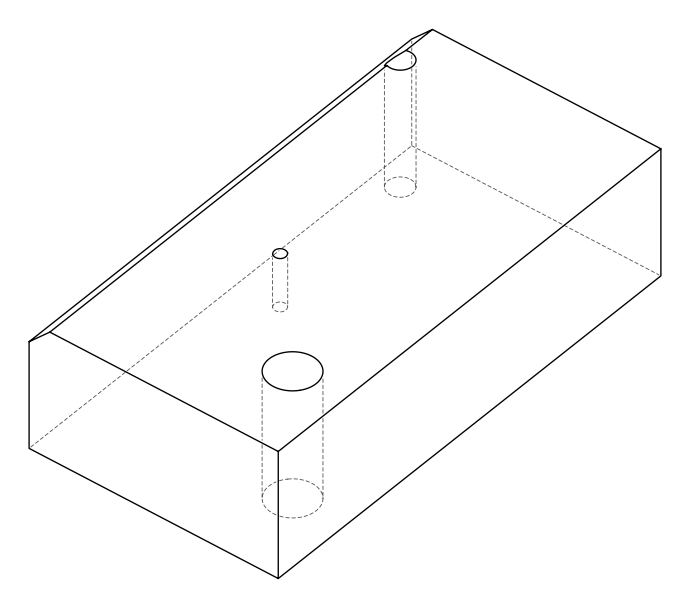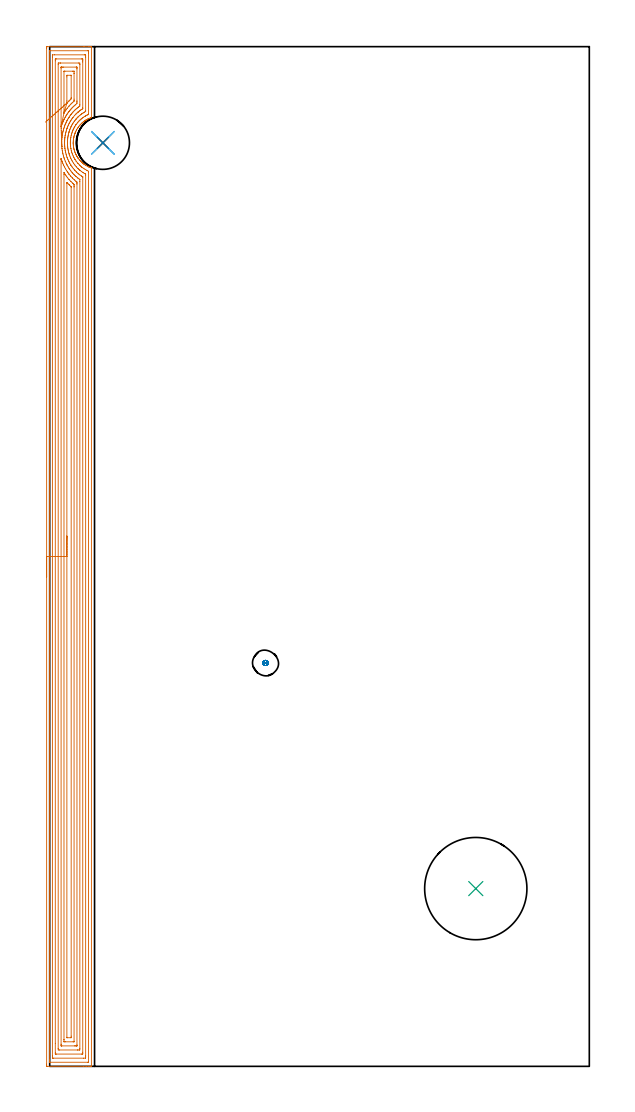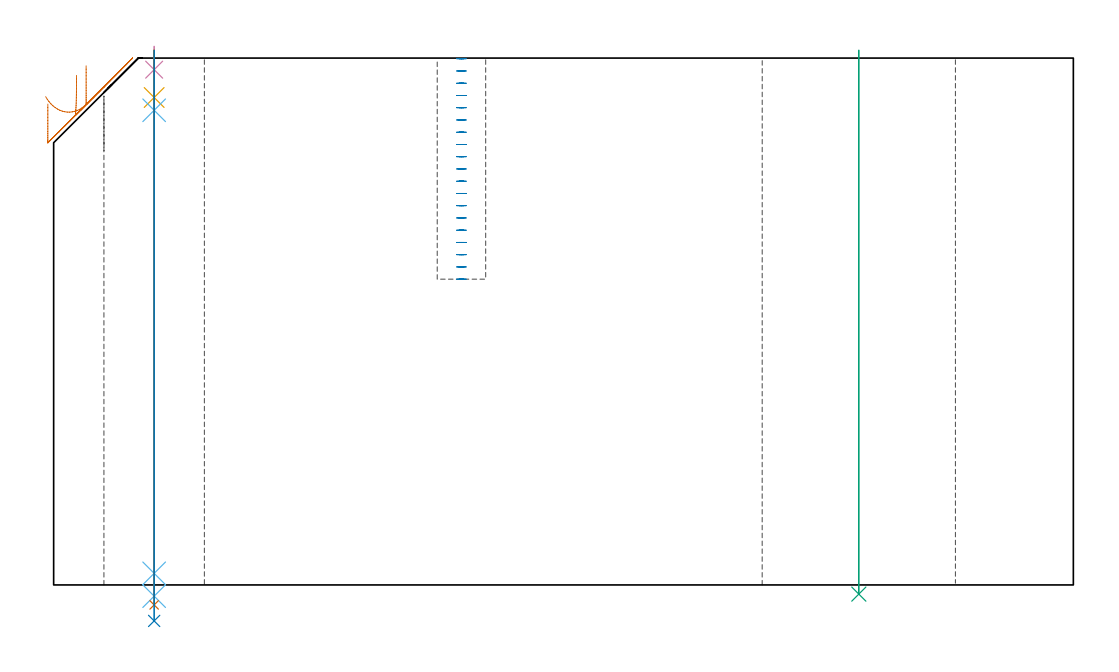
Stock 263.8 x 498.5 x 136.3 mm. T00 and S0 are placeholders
(PLAN: 8 operations, 7 tool changes, 35.5 min)
(1 AREA_MILL | FG_CHAMFER_SURFACE | UGT0205_001 | 32.11 min | 119549 mm3)
(2 MILL_BLIND_HOLE_FROM_SOLID_MATERIAL | STEP1POCKET | UGT0201_128 | Spiral | 0.91 min | 6996 mm3)
(3 INDEXABLE_INSERT_DRILL_THROUGH_HOLE_FROM_SOLID | STEP1HOLE | NXT0302_038 | 0.56 min | 267513 mm3)
(4 SPOT_DRILL | STEP1HOLE_1 | NXT0321_9005460120000 | 0.05 min | 158 mm3)
(5 DRILL_BLIND_HOLE_INTO_CENTER | STEP1HOLE_1 | NXT0301_039 | 0.05 min | 258 mm3)
(6 GUN_DRILL_THROUGH_HOLE | STEP1HOLE_1 | UGT0307_002 | 0.61 min | 3532 mm3)
(7 SPADE_DRILL_TO_ENLARGE_THROUGH_HOLE | STEP1HOLE_1 | UGT0306_007 | 0.58 min | 25031 mm3)
(8 DRILL_TO_ENLARGE_THROUGH_HOLE | STEP1HOLE_1 | UGT0301_387 | 0.59 min | 42690 mm3)
(TOOL UGT0205_001 | Chamfer Mill 20 x 3 x 45 deg. | D20 FL50 Z2)
(TOOL UGT0201_128 | Carbide End Mill 10.0 | D10 FL15 Z4)
(TOOL NXT0302_038 | Index. Insert Drill 50mm [880-D5000L50-04] | D50 PA176 FL200 Z2)
(TOOL NXT0321_9005460120000 | NC Spot Drill, 142deg, 12mm, Carbide, Uncoated | D12 PA142 FL30 Z2)
(TOOL NXT0301_039 | Carbide Drill 6.8mm [860.1-0680-034A1-MM 2214] | D6.8 PA140 FL53 Z2)
(TOOL UGT0307_002 | Gun Drill 6 mm | D6 PA130 FL24 Z1)
(TOOL UGT0306_007 | Spade Drill 16.5mm | D16.5 PA132 FL10 Z2)
(TOOL UGT0301_387 | Twist Drill 26 mm | D26 PA118 FL165 Z2)
(OP 1 AREA_MILL)
G17 G21 G94 G90
T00 M6
G54
G17 G0 G90 X-1.5 Y239.25 S1061 M3
G43 Z146.3 H0
Z124.4
G94 G1 Y239.288 Z123.528 F250.
Y239.402 Z122.664
Y239.591 Z121.812
Y239.853 Z120.98
Y240.187 Z120.174
Y240.59 Z119.4
Y241.058 Z118.664
Y241.59 Z117.972
Y242.179 Z117.329
Y242.822 Z116.74
Y243.514 Z116.209
Y244.25 Z115.74
Y245.024 Z115.337
Y245.83 Z115.003
Y246.662 Z114.741
Y247.514 Z114.552
Y248.378 Z114.438
Y249.25 Z114.4
X-1.499 Y497.869 Z114.401
X-1.496 Y498.281 Z114.402
X-1.492 Y498.49 Z114.405
X-1.091 Y498.5 Z114.807
X16.736 Z132.631
X19.113 Z135.008
X19.837 Z135.736
X20.063 Z135.963
X20.233 Y498.498 Z136.126
X20.397 Y498.49 Z136.289
X20.4 Y498.316 Z136.3
Y463.883
X20.402 Y463.847 Z136.298
X20.378 Y463.831 Z136.274
X20.108 Y463.725 Z136.008
X19.857 Y463.627 Z135.756
X19.422 Y463.457 Z135.32
X19.113 Y463.321 Z135.01
X18.975 Y463.26 Z134.872
X18.673 Y463.113 Z134.57
X18.531 Y463.043 Z134.428
X18.43 Y462.99 Z134.328
X18.275 Y462.909 Z134.171
X17.911 Y462.692 Z133.81
X17.795 Y462.623 Z133.691
X17.704 Y462.569 Z133.603
X17.638 Y462.53 Z133.537
X17.433 Y462.394 Z133.332
X17.356 Y462.342 Z133.252
X17.282 Y462.294 Z133.181
X16.983 Y462.096 Z132.882
X16.917 Y462.052 Z132.814
X16.86 Y462.015 Z132.759
X16.853 Y462.01 Z132.752
X16.747 Y461.932 Z132.646
X16.297 Y461.575 Z132.195
X16.038 Y461.357 Z131.933
X15.855 Y461.205 Z131.754
X15.761 Y461.121 Z131.661
X15.358 Y460.73 Z131.256
X14.963 Y460.33 Z130.862
X14.866 Y460.227 Z130.765
X14.491 Y459.784 Z130.39
X14.129 Y459.333 Z130.027
X14.072 Y459.256 Z129.97
X13.787 Y458.851 Z129.685
X13.585 Y458.546 Z129.484
X13.514 Y458.439 Z129.413
X13.18 Y457.883 Z129.078
X13.041 Y457.625 Z128.938
X12.997 Y457.545 Z128.895
X12.776 Y457.1 Z128.675
X12.61 Y456.73 Z128.506
X12.574 Y456.651 Z128.47
X12.498 Y456.466 Z128.395
X12.425 Y456.283 Z128.319
X12.378 Y456.173 Z128.276
X12.288 Y455.953 Z128.187
X12.221 Y455.757 Z128.119
X12.078 Y455.311 Z127.976
X11.949 Y454.863 Z127.847
X11.837 Y454.417 Z127.736
X11.793 Y454.208 Z127.692
X11.78 Y454.15 Z127.679
X11.761 Y454.047 Z127.655
X11.743 Y453.969 Z127.638
X11.664 Y453.522 Z127.561
X11.614 Y453.153 Z127.507
X11.603 Y453.075 Z127.497
X11.556 Y452.628 Z127.452
X11.525 Y452.181 Z127.421
X11.508 Y451.734 Z127.406
X11.511 Y451.453 Z127.402
X11.509 Y451.365 Z127.405
X11.508 Y451.287
X11.509 Y451.266 Z127.406
X11.525 Y450.84 Z127.419
X11.551 Y450.47 Z127.442
X11.556 Y450.393 Z127.448
X11.599 Y449.946 Z127.497
X11.659 Y449.499 Z127.559
X11.738 Y449.051 Z127.637
X11.833 Y448.605 Z127.73
X11.879 Y448.418 Z127.778
X11.944 Y448.157 Z127.843
X12.05 Y447.787 Z127.946
X12.071 Y447.711 Z127.968
X12.085 Y447.664 Z127.983
X12.175 Y447.377 Z128.075
X12.214 Y447.263 Z128.114
X12.288 Y447.046 Z128.187
X12.377 Y446.817 Z128.276
X12.563 Y446.368 Z128.463
X12.764 Y445.923 Z128.661
X12.899 Y445.65 Z128.799
X12.966 Y445.516 Z128.865
X13.181 Y445.114 Z129.078
X13.23 Y445.029 Z129.126
X13.257 Y444.986 Z129.153
X13.459 Y444.657 Z129.354
X13.506 Y444.579 Z129.402
X13.549 Y444.511 Z129.447
X13.648 Y444.358 Z129.546
X13.745 Y444.21 Z129.641
X13.794 Y444.135 Z129.689
X13.842 Y444.065 Z129.738
X13.93 Y443.938 Z129.827
X14.072 Y443.745 Z129.97
X14.466 Y443.241 Z130.365
X14.721 Y442.943 Z130.618
X14.963 Y442.672 Z130.863
X15.272 Y442.347 Z131.171
X15.56 Y442.068 Z131.459
X15.855 Y441.797 Z131.754
X16.038 Y441.641 Z131.934
X16.169 Y441.527 Z132.068
X16.254 Y441.453 Z132.153
X16.5 Y441.258 Z132.397
X16.538 Y441.229 Z132.437
X16.746 Y441.069 Z132.646
X16.917 Y440.948 Z132.816
X17.112 Y440.809 Z133.011
X17.482 Y440.559 Z133.382
X17.638 Y440.464 Z133.538
X18.53 Y439.964 Z134.429
X18.673 Y439.893 Z134.57
X18.981 Y439.738 Z134.88
X19.128 Y439.665 Z135.026
X19.421 Y439.541 Z135.321
X20.364 Y439.177 Z136.26
X20.399 Y439.16 Z136.295
X20.4 Y439.158 Z136.297
Y438.844 Z136.3
Y0.181
X20.404 Y0.01 Z136.296
X20.233 Y0.002 Z136.126
X20.063 Y0. Z135.963
X19.837 Z135.737
X19.113 Z135.008
X17.872 Z133.769
X16.477 Z132.373
X-1.087 Z114.811
X-1.492 Y0.01 Z114.405
X-1.497 Y0.219 Z114.402
X-1.499 Y0.631 Z114.401
X-1.5 Y1.048 Z114.4
Y249.25
X-0.086 Z115.814
Y496.08
X-0.084 Y496.462 Z115.816
X-0.082 Y496.485 Z115.818
X-0.08 Y496.489 Z115.82
X-0.067 Y496.493 Z115.833
X0.006 Y496.497 Z115.906
X0.116 Y496.499 Z116.016
X0.253 Y496.5 Z116.153
X18.701 Z134.601
X18.906 Y496.497 Z134.806
X18.942 Y496.495 Z134.842
X18.975 Y496.491 Z134.875
X18.979 Y496.445 Z134.879
X18.984 Y496.211 Z134.884
X18.985 Y496.08 Z134.885
X18.986 Y495.315 Z134.886
X18.985 Y465.673 Z134.885
X18.984 Y465.482 Z134.884
X18.981 Y465.388 Z134.881
X18.979 Y465.37 Z134.879
X18.959 Y465.357 Z134.859
X18.912 Y465.332 Z134.812
X18.679 Y465.221 Z134.579
X18.234 Y465.01 Z134.134
X18.081 Y464.935 Z133.981
X17.778 Y464.779 Z133.678
X17.51 Y464.622 Z133.41
X17.356 Y464.528 Z133.256
X16.965 Y464.282 Z132.865
X16.477 Y463.969 Z132.377
X16.427 Y463.936 Z132.327
X16.352 Y463.885 Z132.252
X15.92 Y463.558 Z131.82
X15.599 Y463.308 Z131.499
X15.426 Y463.167 Z131.326
X15.216 Y462.99 Z131.116
X14.955 Y462.752 Z130.855
X14.721 Y462.532 Z130.621
X14.502 Y462.318 Z130.402
X14.281 Y462.096 Z130.181
X14.067 Y461.867 Z129.967
X13.842 Y461.615 Z129.742
X13.654 Y461.393 Z129.554
X13.497 Y461.202 Z129.397
X12.964 Y460.51 Z128.864
X12.879 Y460.394 Z128.779
X12.819 Y460.307 Z128.719
X12.526 Y459.859 Z128.426
X12.244 Y459.413 Z128.144
X12.206 Y459.352 Z128.106
X12.184 Y459.313 Z128.084
X12.085 Y459.141 Z127.985
X11.87 Y458.738 Z127.77
X11.76 Y458.519 Z127.66
X11.446 Y457.868 Z127.346
X11.341 Y457.625 Z127.241
X11.207 Y457.302 Z127.107
X11.047 Y456.893 Z126.947
X10.99 Y456.73 Z126.89
X10.825 Y456.225 Z126.725
X10.709 Y455.836 Z126.609
X10.624 Y455.536 Z126.524
X10.479 Y454.942 Z126.379
X10.328 Y454.22 Z126.228
X10.303 Y454.073 Z126.203
X10.299 Y454.047 Z126.199
X10.199 Y453.285 Z126.099
X10.185 Y453.153 Z126.085
X10.129 Y452.462 Z126.029
X10.117 Y452.259 Z126.017
X10.099 Y451.598 Z125.999
Y451.364
X10.119 Y450.684 Z126.019
X10.133 Y450.47 Z126.033
X10.198 Y449.708 Z126.098
X10.215 Y449.576 Z126.115
X10.328 Y448.779 Z126.228
X10.347 Y448.672 Z126.247
X10.349 Y448.66 Z126.249
X10.543 Y447.787 Z126.443
X10.616 Y447.495 Z126.516
X10.787 Y446.893 Z126.687
X11.011 Y446.198 Z126.911
X11.086 Y445.998 Z126.986
X11.207 Y445.695 Z127.107
X11.464 Y445.104 Z127.364
X11.688 Y444.614 Z127.588
X11.898 Y444.21 Z127.798
X12.085 Y443.862 Z127.985
X12.285 Y443.519 Z128.185
X12.332 Y443.441 Z128.232
X12.412 Y443.316 Z128.312
X12.964 Y442.477 Z128.864
X12.98 Y442.454 Z128.88
X13.004 Y442.421 Z128.904
X13.129 Y442.253 Z129.029
X13.719 Y441.527 Z129.619
X13.842 Y441.387 Z129.742
X14.55 Y440.633 Z130.45
X14.721 Y440.467 Z130.621
X15.094 Y440.123 Z130.994
X15.529 Y439.738 Z131.429
X15.599 Y439.681 Z131.499
X15.856 Y439.477 Z131.756
X16.477 Y439.032 Z132.377
X16.751 Y438.844 Z132.651
X17.356 Y438.481 Z133.256
X18.155 Y438.03 Z134.055
X18.234 Y437.99 Z134.134
X18.312 Y437.95 Z134.212
X18.979 Y437.56 Z134.879
X18.984 Y437.186 Z134.884
X18.985 Y437.055 Z134.885
X18.986 Y2.42 Z134.886
X18.984 Y2.038 Z134.884
X18.982 Y2.015 Z134.882
X18.98 Y2.011 Z134.88
X18.967 Y2.007 Z134.867
X18.894 Y2.003 Z134.794
X18.784 Y2.001 Z134.684
X18.647 Y2. Z134.547
X0.2 Z116.1
X-0.006 Y2.003 Z115.894
X-0.042 Y2.005 Z115.858
X-0.075 Y2.009 Z115.825
X-0.079 Y2.055 Z115.821
X-0.084 Y2.289 Z115.816
X-0.085 Y2.42 Z115.815
X-0.086 Y3.185 Z115.814
Y249.25
X1.328 Z117.228
X1.329 Y493.397 Z117.229
X1.33 Y493.615 Z117.23
X1.336 Y494.291 Z117.236
X1.346 Y494.493 Z117.246
X2.423 Y494.5 Z118.323
X17.152 Y494.499 Z133.052
X17.356 Y494.495 Z133.256
X17.554 Y494.49 Z133.454
X17.564 Y494.291 Z133.464
X17.568 Y494.075 Z133.468
X17.571 Y493.397 Z133.471
Y493.178
Y467.243
X17.57 Y467.023 Z133.47
X17.567 Y466.877 Z133.467
X17.565 Y466.827 Z133.465
X17.555 Y466.808 Z133.455
X17.133 Y466.568 Z133.033
X16.722 Y466.319 Z132.622
X16.477 Y466.167 Z132.377
X16.18 Y465.976 Z132.08
X15.718 Y465.673 Z131.618
X15.648 Y465.623 Z131.548
X15.599 Y465.586 Z131.499
X15.147 Y465.239 Z131.047
X14.721 Y464.901 Z130.621
X14.654 Y464.847 Z130.554
X14.574 Y464.779 Z130.474
X14.185 Y464.43 Z130.085
X13.842 Y464.107 Z129.742
X13.73 Y463.998 Z129.63
X13.617 Y463.885 Z129.517
X13.295 Y463.547 Z129.195
X12.964 Y463.185 Z128.864
X12.874 Y463.082 Z128.774
X12.796 Y462.99 Z128.696
X12.478 Y462.591 Z128.378
X12.087 Y462.095 Z127.987
X11.724 Y461.57 Z127.624
X11.478 Y461.202 Z127.378
X11.207 Y460.769 Z127.107
X11.036 Y460.481 Z126.936
X10.937 Y460.307 Z126.837
X10.722 Y459.907 Z126.622
X10.476 Y459.413 Z126.376
X10.427 Y459.313 Z126.327
X10.328 Y459.102 Z126.228
X10.151 Y458.7 Z126.051
X10.074 Y458.519 Z125.974
X9.893 Y458.068 Z125.793
X9.725 Y457.625 Z125.625
X9.655 Y457.416 Z125.555
X9.45 Y456.785 Z125.35
X9.437 Y456.743 Z125.337
X9.434 Y456.73 Z125.334
X9.25 Y456.039 Z125.15
X9.201 Y455.836 Z125.101
X9.084 Y455.315 Z124.984
X9.01 Y454.942 Z124.91
X8.939 Y454.568 Z124.839
X8.863 Y454.047 Z124.763
X8.828 Y453.786 Z124.728
X8.762 Y453.153 Z124.662
X8.746 Y452.975 Z124.646
X8.701 Y452.259 Z124.601
X8.695 Y452.133 Z124.595
X8.684 Y451.364 Z124.584
Y451.25
X8.712 Y450.47 Z124.612
X8.721 Y450.318 Z124.621
X8.786 Y449.576 Z124.686
X8.81 Y449.333 Z124.71
X8.904 Y448.681 Z124.804
X8.966 Y448.28 Z124.866
X9.066 Y447.787 Z124.966
X9.203 Y447.144 Z125.103
X9.267 Y446.893 Z125.167
X9.45 Y446.212 Z125.35
X9.515 Y445.998 Z125.415
X9.547 Y445.9 Z125.447
X9.823 Y445.104 Z125.723
X10.078 Y444.465 Z125.978
X10.189 Y444.21 Z126.089
X10.328 Y443.9 Z126.228
X10.612 Y443.316 Z126.512
X10.921 Y442.712 Z126.821
X11.091 Y442.421 Z126.991
X11.207 Y442.231 Z127.107
X11.664 Y441.527 Z127.564
X12.085 Y440.91 Z127.985
X12.301 Y440.633 Z128.201
X12.964 Y439.816 Z128.864
X13.031 Y439.738 Z128.931
X13.842 Y438.887 Z129.742
X13.885 Y438.844 Z129.785
X14.324 Y438.445 Z130.224
X14.721 Y438.099 Z130.621
X14.898 Y437.95 Z130.798
X15.599 Y437.423 Z131.499
X16.12 Y437.055 Z132.02
X16.477 Y436.836 Z132.377
X17.005 Y436.519 Z132.905
X17.356 Y436.322 Z133.256
X17.458 Y436.262 Z133.358
X17.535 Y436.214 Z133.435
X17.565 Y436.187 Z133.465
X17.566 Y436.161 Z133.466
X17.571 Y435.486 Z133.471
Y5.103
X17.57 Y4.885 Z133.47
X17.564 Y4.209 Z133.464
X17.554 Y4.007 Z133.454
X16.477 Y4. Z132.377
X1.748 Y4.001 Z117.648
X1.544 Y4.005 Z117.444
X1.346 Y4.01 Z117.246
X1.336 Y4.209 Z117.236
X1.332 Y4.425 Z117.232
X1.329 Y5.103 Z117.229
Y5.323
X1.328 Y249.25 Z117.228
X2.743 Z118.643
X2.744 Y491.608 Z118.644
X2.747 Y492.173 Z118.647
X2.75 Y492.366 Z118.65
X2.76 Y492.49 Z118.66
X2.863 Y492.493 Z118.763
X3.301 Y492.5 Z119.201
X15.599 Z131.499
X16.037 Y492.493 Z131.937
X16.14 Y492.49 Z132.04
X16.15 Y492.425 Z132.05
X16.152 Y492.35 Z132.052
X16.156 Y491.935 Z132.056
X16.157 Y491.608 Z132.057
Y491.04
Y468.683
X16.155 Y468.356 Z132.055
X16.152 Y468.215 Z132.052
X16.151 Y468.182 Z132.051
X16.138 Y468.156 Z132.038
X16.08 Y468.116 Z131.98
X15.931 Y468.018 Z131.831
X15.599 Y467.802 Z131.499
X15.396 Y467.668 Z131.296
X15.088 Y467.462 Z130.988
X14.874 Y467.305 Z130.774
X14.721 Y467.189 Z130.621
X14.375 Y466.919 Z130.275
X13.932 Y466.568 Z129.832
X13.883 Y466.526 Z129.783
X13.842 Y466.491 Z129.742
X13.416 Y466.108 Z129.316
X12.964 Y465.683 Z128.864
X12.954 Y465.673 Z128.854
X12.524 Y465.226 Z128.424
X12.085 Y464.757 Z127.985
X11.377 Y463.885 Z127.277
X11.302 Y463.788 Z127.202
X11.207 Y463.662 Z127.107
X10.927 Y463.276 Z126.827
X10.725 Y462.99 Z126.625
X10.564 Y462.751 Z126.464
X10.328 Y462.39 Z126.228
X10.216 Y462.21 Z126.116
X10.147 Y462.096 Z126.047
X9.888 Y461.65 Z125.788
X9.638 Y461.202 Z125.538
X9.573 Y461.077 Z125.473
X9.45 Y460.834 Z125.35
X9.28 Y460.481 Z125.18
X9.199 Y460.307 Z125.099
X9.002 Y459.869 Z124.902
X8.806 Y459.413 Z124.706
X8.736 Y459.245 Z124.636
X8.572 Y458.832 Z124.472
X8.487 Y458.605 Z124.387
X8.457 Y458.519 Z124.357
X8.269 Y457.933 Z124.169
X8.174 Y457.625 Z124.074
X8.065 Y457.246 Z123.965
X7.923 Y456.73 Z123.823
X7.877 Y456.544 Z123.777
X7.712 Y455.836 Z123.612
X7.708 Y455.821 Z123.608
X7.693 Y455.746 Z123.593
X7.568 Y455.069 Z123.468
X7.548 Y454.942 Z123.448
X7.456 Y454.289 Z123.356
X7.426 Y454.047 Z123.326
X7.367 Y453.485 Z123.267
X7.339 Y453.153 Z123.239
X7.307 Y452.652 Z123.207
X7.286 Y452.259 Z123.186
X7.276 Y451.789 Z123.176
X7.271 Y451.364 Z123.171
X7.282 Y450.888 Z123.182
X7.297 Y450.47 Z123.197
X7.33 Y449.945 Z123.23
X7.362 Y449.576 Z123.262
X7.421 Y448.959 Z123.321
X7.459 Y448.681 Z123.359
X7.571 Y447.912 Z123.471
X7.593 Y447.787 Z123.493
X7.693 Y447.268 Z123.593
X7.774 Y446.893 Z123.674
X7.798 Y446.786 Z123.698
X7.996 Y445.998 Z123.896
X8.113 Y445.571 Z124.013
X8.255 Y445.104 Z124.155
X8.54 Y444.242 Z124.44
X8.551 Y444.21 Z124.451
X8.572 Y444.156 Z124.472
X8.923 Y443.316 Z124.823
X9.207 Y442.669 Z125.107
X9.326 Y442.421 Z125.226
X9.45 Y442.17 Z125.35
X9.788 Y441.527 Z125.688
X10.295 Y440.667 Z126.195
X10.317 Y440.633 Z126.217
X10.328 Y440.615 Z126.228
X10.919 Y439.738 Z126.819
X11.207 Y439.336 Z127.107
X11.599 Y438.844 Z127.499
X12.085 Y438.252 Z127.985
X12.366 Y437.95 Z128.266
X12.964 Y437.326 Z128.864
X13.244 Y437.055 Z129.144
X13.842 Y436.518 Z129.742
X14.269 Y436.161 Z130.169
X14.721 Y435.82 Z130.621
X15.48 Y435.267 Z131.38
X15.599 Y435.19 Z131.499
X15.798 Y435.064 Z131.698
X16.031 Y434.919 Z131.931
X16.133 Y434.853 Z132.033
X16.151 Y434.833 Z132.051
X16.153 Y434.818 Z132.053
X16.156 Y434.779 Z132.056
X16.157 Y434.699 Z132.057
Y6.892
X16.153 Y6.327 Z132.053
X16.15 Y6.135 Z132.05
X16.14 Y6.01 Z132.04
X16.037 Y6.007 Z131.937
X15.599 Y6. Z131.499
X3.301 Z119.201
X2.864 Y6.007 Z118.764
X2.76 Y6.01 Z118.66
X2.75 Y6.075 Z118.65
X2.748 Y6.15 Z118.648
X2.744 Y6.565 Z118.644
X2.743 Y11.238 Z118.643
Y249.25
X4.157 Z120.057
X4.158 Y489.842 Z120.058
X4.18 Y490.49 Z120.08
X4.394 Y490.496 Z120.294
X5.058 Y490.499 Z120.958
X5.268 Y490.5 Z121.168
X14.054 Y490.499 Z129.954
X14.721 Y490.49 Z130.621
X14.742 Y489.82 Z130.642
X14.743 Y489.797 Z130.643
X14.742 Y470.123 Z130.642
X14.721 Y469.442 Z130.621
X14.61 Y469.363 Z130.51
X14.454 Y469.251 Z130.354
X14.101 Y468.987 Z130.001
X13.842 Y468.79 Z129.742
X13.602 Y468.601 Z129.502
X13.296 Y468.356 Z129.196
X13.115 Y468.203 Z129.015
X12.964 Y468.071 Z128.864
X12.646 Y467.786 Z128.546
X12.3 Y467.462 Z128.2
X12.19 Y467.355 Z128.09
X12.085 Y467.25 Z127.985
X11.753 Y466.906 Z127.653
X11.434 Y466.568 Z127.334
X11.207 Y466.313 Z127.107
X10.918 Y465.968 Z126.818
X10.675 Y465.673 Z126.575
X10.52 Y465.479 Z126.42
X10.328 Y465.235 Z126.228
X10.134 Y464.977 Z126.034
X9.99 Y464.779 Z125.89
X9.766 Y464.458 Z125.666
X9.45 Y463.999 Z125.35
X9.405 Y463.931 Z125.305
X9.376 Y463.885 Z125.276
X9.068 Y463.38 Z124.968
X8.833 Y462.99 Z124.733
X8.737 Y462.822 Z124.637
X8.572 Y462.524 Z124.472
X8.425 Y462.245 Z124.325
X8.35 Y462.096 Z124.25
X8.134 Y461.648 Z124.034
X7.923 Y461.202 Z123.823
X7.85 Y461.042 Z123.75
X7.693 Y460.686 Z123.593
X7.582 Y460.421 Z123.482
X7.536 Y460.307 Z123.436
X7.333 Y459.78 Z123.233
X7.195 Y459.413 Z123.095
X7.099 Y459.124 Z122.999
X6.901 Y458.519 Z122.801
X6.88 Y458.452 Z122.78
X6.815 Y458.232 Z122.715
X6.684 Y457.758 Z122.584
X6.649 Y457.625 Z122.549
X6.506 Y457.044 Z122.406
X6.434 Y456.73 Z122.334
X6.344 Y456.315 Z122.244
X6.25 Y455.836 Z122.15
X6.2 Y455.567 Z122.1
X6.104 Y454.942 Z122.004
X6.083 Y454.793 Z121.983
X5.991 Y454.047 Z121.891
X5.985 Y453.998 Z121.885
X5.936 Y453.492 Z121.836
X5.914 Y453.176 Z121.814
X5.912 Y453.153 Z121.812
X5.869 Y452.328 Z121.769
X5.867 Y452.259 Z121.767
X5.853 Y451.449 Z121.753
X5.854 Y451.364 Z121.754
X5.874 Y450.534 Z121.774
X5.877 Y450.47 Z121.777
X5.93 Y449.582 Z121.83
X5.936 Y449.505 Z121.836
X6.017 Y448.681 Z121.917
X6.027 Y448.589 Z121.927
X6.145 Y447.787 Z122.045
X6.185 Y447.534 Z122.085
X6.305 Y446.893 Z122.205
X6.402 Y446.419 Z122.302
X6.499 Y445.998 Z122.399
X6.683 Y445.239 Z122.583
X6.719 Y445.104 Z122.619
X6.815 Y444.766 Z122.715
X6.989 Y444.21 Z122.889
X7.074 Y443.946 Z122.974
X7.294 Y443.316 Z123.194
X7.614 Y442.502 Z123.514
X7.647 Y442.421 Z123.547
X7.693 Y442.313 Z123.593
X8.052 Y441.527 Z123.952
X8.397 Y440.81 Z124.297
X8.49 Y440.633 Z124.39
X8.572 Y440.484 Z124.472
X9.006 Y439.738 Z124.906
X9.45 Y439.023 Z125.35
X9.565 Y438.844 Z125.465
X9.803 Y438.485 Z125.703
X10.186 Y437.95 Z126.086
X10.328 Y437.763 Z126.228
X10.899 Y437.055 Z126.799
X11.207 Y436.685 Z127.107
X11.697 Y436.161 Z127.597
X12.085 Y435.758 Z127.985
X12.597 Y435.267 Z128.497
X12.964 Y434.938 Z128.864
X13.632 Y434.372 Z129.532
X13.842 Y434.212 Z129.742
X14.431 Y433.773 Z130.331
X14.721 Y433.553 Z130.621
X14.737 Y433.478 Z130.637
X14.74 Y433.458 Z130.64
X14.743 Y432.584 Z130.643
X14.742 Y8.658 Z130.642
X14.721 Y8.01 Z130.621
X14.506 Y8.004 Z130.406
X13.842 Y8.001 Z129.742
X13.632 Y8. Z129.532
X4.846 Y8.001 Z120.746
X4.18 Y8.01 Z120.08
X4.158 Y8.68 Z120.058
X4.157 Y8.703 Z120.057
Y249.25
X5.571 Z121.471
X5.572 Y443.316 Z121.472
Y443.427
X5.576 Y443.682 Z121.476
X5.579 Y443.738 Z121.479
X5.601 Y443.68 Z121.501
X5.615 Y443.643 Z121.515
X5.723 Y443.316 Z121.623
X5.936 Y442.673 Z121.836
X6.025 Y442.421 Z121.925
X6.078 Y442.277 Z121.978
X6.387 Y441.527 Z122.287
X6.733 Y440.716 Z122.633
X6.77 Y440.633 Z122.67
X6.815 Y440.537 Z122.715
X7.209 Y439.738 Z123.109
X7.679 Y438.859 Z123.579
X7.687 Y438.844 Z123.587
X7.693 Y438.834 Z123.593
X8.238 Y437.95 Z124.138
X8.572 Y437.428 Z124.472
X8.822 Y437.055 Z124.722
X9.083 Y436.684 Z124.983
X9.45 Y436.182 Z125.35
X9.466 Y436.161 Z125.366
X9.54 Y436.069 Z125.44
X10.199 Y435.267 Z126.099
X10.328 Y435.117 Z126.228
X11.026 Y434.372 Z126.926
X11.207 Y434.189 Z127.107
X11.945 Y433.478 Z127.845
X12.085 Y433.353 Z127.985
X12.88 Y432.669 Z128.78
X12.964 Y432.602 Z128.864
X12.987 Y432.584 Z128.887
X13.035 Y432.544 Z128.935
X13.322 Y432.299 Z129.222
X13.324 Y432.217 Z129.224
X13.328 Y431.69 Z129.228
X13.329 Y431.318 Z129.229
X13.328 Y10.469 Z129.228
X13.327 Y10.099 Z129.227
X13.325 Y10.045 Z129.225
X13.322 Y10.018 Z129.222
X13.308 Y10.01 Z129.208
X13.194 Y10.006 Z129.094
X12.964 Y10.002 Z128.864
X12.546 Y10. Z128.446
X12.085 Z127.985
X5.936 Y10.001 Z121.836
X5.783 Y10.002 Z121.683
X5.66 Y10.006 Z121.56
X5.585 Y10.01 Z121.485
X5.578 Y10.098 Z121.478
X5.574 Y10.469 Z121.474
X5.572 Y10.84 Z121.472
X5.571 Y249.25 Z121.471
X6.985 Z122.885
X6.986 Y435.987 Z122.886
X6.992 Y436.875 Z122.892
X7.029 Y436.84 Z122.929
X7.057 Y436.809 Z122.957
X7.474 Y436.161 Z123.374
X7.693 Y435.832 Z123.593
X8.085 Y435.267 Z123.985
X8.572 Y434.624 Z124.472
X8.77 Y434.372 Z124.67
X9.45 Y433.545 Z125.35
X9.508 Y433.478 Z125.408
X10.328 Y432.609 Z126.228
X10.353 Y432.584 Z126.253
X11.207 Y431.77 Z127.107
X11.293 Y431.69 Z127.193
X11.41 Y431.585 Z127.31
X11.908 Y431.143 Z127.808
X11.912 Y430.972 Z127.812
X11.913 Y430.795 Z127.813
X11.915 Y430.075 Z127.815
Y429.901
X11.914 Y12.258 Z127.814
X11.912 Y12.078 Z127.812
X11.91 Y12.034 Z127.81
X11.909 Y12.018 Z127.809
X11.88 Y12.01 Z127.78
X11.713 Y12.005 Z127.613
X11.459 Y12.001 Z127.359
X7.693 Y12. Z123.593
X7.066 Y12.002 Z122.966
X7.014 Y12.006 Z122.914
X6.995 Y12.009 Z122.895
X6.991 Y12.078 Z122.891
X6.988 Y12.258 Z122.888
X6.986 Y12.978 Z122.886
X6.985 Y13.152 Z122.885
Y249.25
X8.4 Z124.3
Y431.69
X8.401 Y431.864 Z124.301
X8.404 Y432.04 Z124.304
X8.406 Y432.139 Z124.306
X8.47 Y432.079 Z124.37
X8.572 Y431.972 Z124.472
X8.838 Y431.69 Z124.738
X9.45 Y431.052 Z125.35
X9.704 Y430.795 Z125.604
X10.328 Y430.191 Z126.228
X10.474 Y430.046 Z126.374
X10.49 Y430.028 Z126.39
X10.494 Y430.004 Z126.394
X10.498 Y429.959 Z126.398
X10.5 Y429.901 Z126.4
Y14.766
X10.495 Y14.046 Z126.395
X10.494 Y14.012 Z126.394
X10.419 Y14.005 Z126.319
X10.373 Y14.001 Z126.273
X8.572 Z124.472
X8.526 Y14.002 Z124.426
X8.436 Y14.01 Z124.336
X8.405 Y14.015 Z124.305
X8.403 Y14.023 Z124.303
X8.402 Y14.046 Z124.302
X8.4 Y14.221 Z124.3
Y249.25
Y250.122 Z124.338
Y250.986 Z124.451
Y251.838 Z124.64
Y252.67 Z124.903
Y253.476 Z125.236
Y254.25 Z125.639
Y254.986 Z126.108
Y255.678 Z126.639
Y256.321 Z127.228
Y256.91 Z127.872
Y257.442 Z128.564
Y257.91 Z129.3
Y258.313 Z130.073
Y258.647 Z130.879
Y258.909 Z131.711
Y259.098 Z132.563
Y259.212 Z133.428
Y259.25 Z134.3
G0 Z146.3
X5.918 Y449.674
Z131.824
G1 Y449.681 Z130.952
X5.915 Y449.764 Z130.083
X5.909 Y449.923 Z129.225
X5.901 Y450.155 Z128.385
X5.89 Y450.46 Z127.567
X5.877 Y450.835 Z126.78
X5.861 Y451.277 Z126.028
X5.843 Y451.783 Z125.318
X5.823 Y452.349 Z124.654
X5.801 Y452.971 Z124.042
X5.778 Y453.643 Z123.487
X5.752 Y454.362 Z122.993
X5.725 Y455.12 Z122.563
X5.697 Y455.914 Z122.201
X5.668 Y456.735 Z121.909
X5.638 Y457.579 Z121.69
X5.608 Y458.439 Z121.546
X5.577 Y459.308 Z121.477
X5.573 Y459.413 Z121.473
Y459.464
X5.571 Y459.785 Z121.471
Y460.307
X5.572 Y488.031 Z121.472
X5.573 Y488.401 Z121.473
X5.575 Y488.455 Z121.475
X5.578 Y488.482 Z121.478
X5.593 Y488.49 Z121.493
X5.706 Y488.494 Z121.606
X5.936 Y488.498 Z121.836
X6.354 Y488.5 Z122.254
X6.815 Z122.715
X12.964 Y488.499 Z128.864
X13.117 Y488.498 Z129.017
X13.24 Y488.494 Z129.14
X13.315 Y488.49 Z129.215
X13.322 Y488.402 Z129.222
X13.326 Y488.031 Z129.226
X13.328 Y487.66 Z129.228
Y471.934
X13.327 Y471.563 Z129.227
X13.322 Y471.039 Z129.222
X13.318 Y470.679 Z129.218
X12.658 Y470.145 Z128.558
X12.346 Y469.88 Z128.246
X12.085 Y469.653 Z127.985
X11.875 Y469.464 Z127.775
X11.645 Y469.251 Z127.545
X11.421 Y469.032 Z127.321
X11.207 Y468.82 Z127.107
X10.98 Y468.588 Z126.88
X10.757 Y468.356 Z126.657
X10.55 Y468.13 Z126.45
X10.328 Y467.882 Z126.228
X10.137 Y467.657 Z126.037
X9.975 Y467.462 Z125.875
X9.738 Y467.169 Z125.638
X9.45 Y466.811 Z125.35
X9.345 Y466.675 Z125.245
X9.264 Y466.568 Z125.164
X8.971 Y466.161 Z124.871
X8.625 Y465.673 Z124.525
X8.572 Y465.595 Z124.472
X8.255 Y465.101 Z124.155
X8.051 Y464.779 Z123.951
X7.914 Y464.554 Z123.814
X7.693 Y464.181 Z123.593
X7.587 Y463.993 Z123.487
X7.528 Y463.885 Z123.428
X7.279 Y463.412 Z123.179
X7.068 Y462.99 Z122.968
X6.984 Y462.818 Z122.884
X6.815 Y462.463 Z122.715
X6.7 Y462.213 Z122.6
X6.648 Y462.096 Z122.548
X6.433 Y461.59 Z122.333
X6.272 Y461.202 Z122.172
X6.175 Y460.959 Z122.075
X5.936 Y460.345 Z121.836
X5.926 Y460.318 Z121.826
X5.707 Y459.647 Z121.607
X5.629 Y459.413 Z121.529
X5.613 Y459.374 Z121.513
X5.577 Y459.308 Z121.477
X6.99 Y466.116 Z122.89
X6.988 Y466.122 Z122.888
X6.987 Y466.173 Z122.887
X6.985 Y466.394 Z122.885
Y466.568
X6.986 Y486.243 Z122.886
X6.988 Y486.423 Z122.888
X6.99 Y486.467 Z122.89
X6.991 Y486.482 Z122.891
X7.02 Y486.49 Z122.92
X7.187 Y486.495 Z123.087
X7.441 Y486.499 Z123.341
X11.207 Y486.5 Z127.107
X11.834 Y486.498 Z127.734
X11.886 Y486.494 Z127.786
X11.905 Y486.491 Z127.805
X11.909 Y486.422 Z127.809
X11.912 Y486.243 Z127.812
X11.914 Y485.522 Z127.814
X11.915 Y485.348 Z127.815
X11.914 Y472.828 Z127.814
X11.911 Y472.111 Z127.811
X11.908 Y471.934 Z127.808
X11.902 Y471.85 Z127.802
X11.574 Y471.56 Z127.474
X11.207 Y471.238 Z127.107
X11.103 Y471.145 Z127.003
X10.989 Y471.039 Z126.889
X10.652 Y470.71 Z126.552
X10.328 Y470.391 Z126.228
X10.207 Y470.269 Z126.107
X10.087 Y470.145 Z125.987
X9.778 Y469.811 Z125.678
X9.45 Y469.453 Z125.35
X9.357 Y469.346 Z125.257
X9.276 Y469.251 Z125.176
X8.549 Y468.356 Z124.449
X8.18 Y467.86 Z124.08
X7.886 Y467.462 Z123.786
X7.805 Y467.348 Z123.705
X7.693 Y467.185 Z123.593
X7.447 Y466.818 Z123.347
X7.281 Y466.568 Z123.181
X7.005 Y466.134 Z122.905
X6.99 Y466.116 Z122.89
X8.407 Y470.883 Z124.307
X8.403 Y471.039 Z124.303
X8.401 Y471.213 Z124.301
X8.4 Y471.934 Z124.3
Y483.734
X8.405 Y484.454 Z124.305
X8.406 Y484.488 Z124.306
X8.481 Y484.496 Z124.381
X8.527 Y484.499 Z124.427
X10.328 Y484.5 Z126.228
X10.374 Y484.498 Z126.274
X10.464 Y484.491 Z126.364
X10.495 Y484.485 Z126.395
X10.497 Y484.477 Z126.397
X10.499 Y484.454 Z126.399
X10.5 Y484.279 Z126.4
Y473.548
X10.497 Y473.188 Z126.397
X10.493 Y473.01 Z126.393
X10.483 Y472.971 Z126.383
X9.882 Y472.388 Z125.782
X9.45 Y471.964 Z125.35
X9.42 Y471.934 Z125.32
X8.719 Y471.19 Z124.619
X8.572 Y471.029 Z124.472
X8.407 Y470.883 Z124.307
X7.867 Y470.405 Z123.815
X7.298 Y469.9 Z123.388
X6.703 Y469.373 Z123.029
X6.087 Y468.827 Z122.74
X5.454 Y468.266 Z122.524
X4.81 Y467.695 Z122.383
X4.159 Y467.118 Z122.318
X3.506 Y466.54 Z122.328
X2.856 Y465.964 Z122.415
X2.215 Y465.395 Z122.577
X1.586 Y464.838 Z122.812
X0.976 Y464.297 Z123.121
X0.387 Y463.775 Z123.499
X-0.174 Y463.278 Z123.944
X-0.704 Y462.808 Z124.453
X-1.2 Y462.369 Z125.022
X-1.656 Y461.965 Z125.646
X-2.069 Y461.598 Z126.321
G0 Z146.3
M5
M2
(OP 2 MILL_BLIND_HOLE_FROM_SOLID_MATERIAL)
G17 G21 G94 G90
T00 M6
G54
G17 G0 G90 X105.5 Y197.2 S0 M3
G43 Z146.3 H0
Z136.132
G94 G3 X106.125 Y197.825 R0.625 F250.
X105.5 Y198.45 R0.625
X104.25 Y197.2 R1.25
X105.5 Y198.45 R-1.25
X104.875 Y197.825 R0.625
X105.5 Y197.2 R0.625
G0 Z132.963
G3 X106.125 Y197.825 R0.625
X105.5 Y198.45 R0.625
X104.25 Y197.2 R1.25
X105.5 Y198.45 R-1.25
X104.875 Y197.825 R0.625
X105.5 Y197.2 R0.625
G0 Z129.795
G3 X106.125 Y197.825 R0.625
X105.5 Y198.45 R0.625
X104.25 Y197.2 R1.25
X105.5 Y198.45 R-1.25
X104.875 Y197.825 R0.625
X105.5 Y197.2 R0.625
G0 Z126.626
G3 X106.125 Y197.825 R0.625
X105.5 Y198.45 R0.625
X104.25 Y197.2 R1.25
X105.5 Y198.45 R-1.25
X104.875 Y197.825 R0.625
X105.5 Y197.2 R0.625
G0 Z123.458
G3 X106.125 Y197.825 R0.625
X105.5 Y198.45 R0.625
X104.25 Y197.2 R1.25
X105.5 Y198.45 R-1.25
X104.875 Y197.825 R0.625
X105.5 Y197.2 R0.625
G0 Z120.289
G3 X106.125 Y197.825 R0.625
X105.5 Y198.45 R0.625
X104.25 Y197.2 R1.25
X105.5 Y198.45 R-1.25
X104.875 Y197.825 R0.625
X105.5 Y197.2 R0.625
G0 Z117.121
G3 X106.125 Y197.825 R0.625
X105.5 Y198.45 R0.625
X104.25 Y197.2 R1.25
X105.5 Y198.45 R-1.25
X104.875 Y197.825 R0.625
X105.5 Y197.2 R0.625
G0 Z113.953
G3 X106.125 Y197.825 R0.625
X105.5 Y198.45 R0.625
X104.25 Y197.2 R1.25
X105.5 Y198.45 R-1.25
X104.875 Y197.825 R0.625
X105.5 Y197.2 R0.625
G0 Z110.784
G3 X106.125 Y197.825 R0.625
X105.5 Y198.45 R0.625
X104.25 Y197.2 R1.25
X105.5 Y198.45 R-1.25
X104.875 Y197.825 R0.625
X105.5 Y197.2 R0.625
G0 Z107.616
G3 X106.125 Y197.825 R0.625
X105.5 Y198.45 R0.625
X104.25 Y197.2 R1.25
X105.5 Y198.45 R-1.25
X104.875 Y197.825 R0.625
X105.5 Y197.2 R0.625
G0 Z104.447
G3 X106.125 Y197.825 R0.625
X105.5 Y198.45 R0.625
X104.25 Y197.2 R1.25
X105.5 Y198.45 R-1.25
X104.875 Y197.825 R0.625
X105.5 Y197.2 R0.625
G0 Z101.279
G3 X106.125 Y197.825 R0.625
X105.5 Y198.45 R0.625
X104.25 Y197.2 R1.25
X105.5 Y198.45 R-1.25
X104.875 Y197.825 R0.625
X105.5 Y197.2 R0.625
G0 Z98.111
G3 X106.125 Y197.825 R0.625
X105.5 Y198.45 R0.625
X104.25 Y197.2 R1.25
X105.5 Y198.45 R-1.25
X104.875 Y197.825 R0.625
X105.5 Y197.2 R0.625
G0 Z94.942
G3 X106.125 Y197.825 R0.625
X105.5 Y198.45 R0.625
X104.25 Y197.2 R1.25
X105.5 Y198.45 R-1.25
X104.875 Y197.825 R0.625
X105.5 Y197.2 R0.625
G0 Z91.774
G3 X106.125 Y197.825 R0.625
X105.5 Y198.45 R0.625
X104.25 Y197.2 R1.25
X105.5 Y198.45 R-1.25
X104.875 Y197.825 R0.625
X105.5 Y197.2 R0.625
G0 Z88.605
G3 X106.125 Y197.825 R0.625
X105.5 Y198.45 R0.625
X104.25 Y197.2 R1.25
X105.5 Y198.45 R-1.25
X104.875 Y197.825 R0.625
X105.5 Y197.2 R0.625
G0 Z85.437
G3 X106.125 Y197.825 R0.625
X105.5 Y198.45 R0.625
X104.25 Y197.2 R1.25
X105.5 Y198.45 R-1.25
X104.875 Y197.825 R0.625
X105.5 Y197.2 R0.625
G0 Z82.268
G3 X106.125 Y197.825 R0.625
X105.5 Y198.45 R0.625
X104.25 Y197.2 R1.25
X105.5 Y198.45 R-1.25
X104.875 Y197.825 R0.625
X105.5 Y197.2 R0.625
G0 Z79.1
G3 X106.125 Y197.825 R0.625
X105.5 Y198.45 R0.625
X104.25 Y197.2 R1.25
X105.5 Y198.45 R-1.25
X104.875 Y197.825 R0.625
X105.5 Y197.2 R0.625
G0 Z146.3
M5
M2
(OP 3 INDEXABLE_INSERT_DRILL_THROUGH_HOLE_FROM_SOLID)
G17 G21 G94 G90
T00 M6
G54
G17 G0 G90 X208.3 Y86.9 S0 M3
G43 Z146.3 H1
G94 G81 G98 Z-2.373 F250. R138.3
G80
M5
M2
(OP 4 SPOT_DRILL)
G17 G21 G94 G90
T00 M6
G54
G17 G0 G90 X26. Y451.5 S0 M3
G43 Z146.3 H0
G94 G81 G98 Z133.3 F250. R139.3
G80
M5
M2
(OP 5 DRILL_BLIND_HOLE_INTO_CENTER)
G17 G21 G94 G90
T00 M6
G54
G17 G0 G90 X26. Y451.5 S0 M3
G43 Z146.3 H1
G94 G81 G98 Z126.1 F250. R138.3
G80
M5
M2
(OP 6 GUN_DRILL_THROUGH_HOLE)
G17 G21 G94 G90
T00 M6
G54
G17 G0 G90 X26. Y451.5 M8
G43 Z146.3 H0
Z133.432
S716 M3
G94 G1 Z122.793 F125. M26
G4 X.084
Z3. F250.
G4 X.084
Z-2.899 F125.
G4 X.084
M5
M9
G0 Z133.432
Z146.3
M2
(OP 7 SPADE_DRILL_TO_ENLARGE_THROUGH_HOLE)
G17 G21 G94 G90
T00 M6
G54
G17 G0 G90 X26. Y451.5 S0 M3
G43 Z146.3 H0
G94 G73 G98 Z-5.173 F250. Q15.719 R138.3
G80
M5
M2
(OP 8 DRILL_TO_ENLARGE_THROUGH_HOLE)
G17 G21 G94 G90
T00 M6
G54
G17 G0 G90 X26. Y451.5 S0 M3
G43 Z146.3 H0
G94 G73 G98 Z-9.311 F250. Q24.269 R138.3
G80
M5
M2
